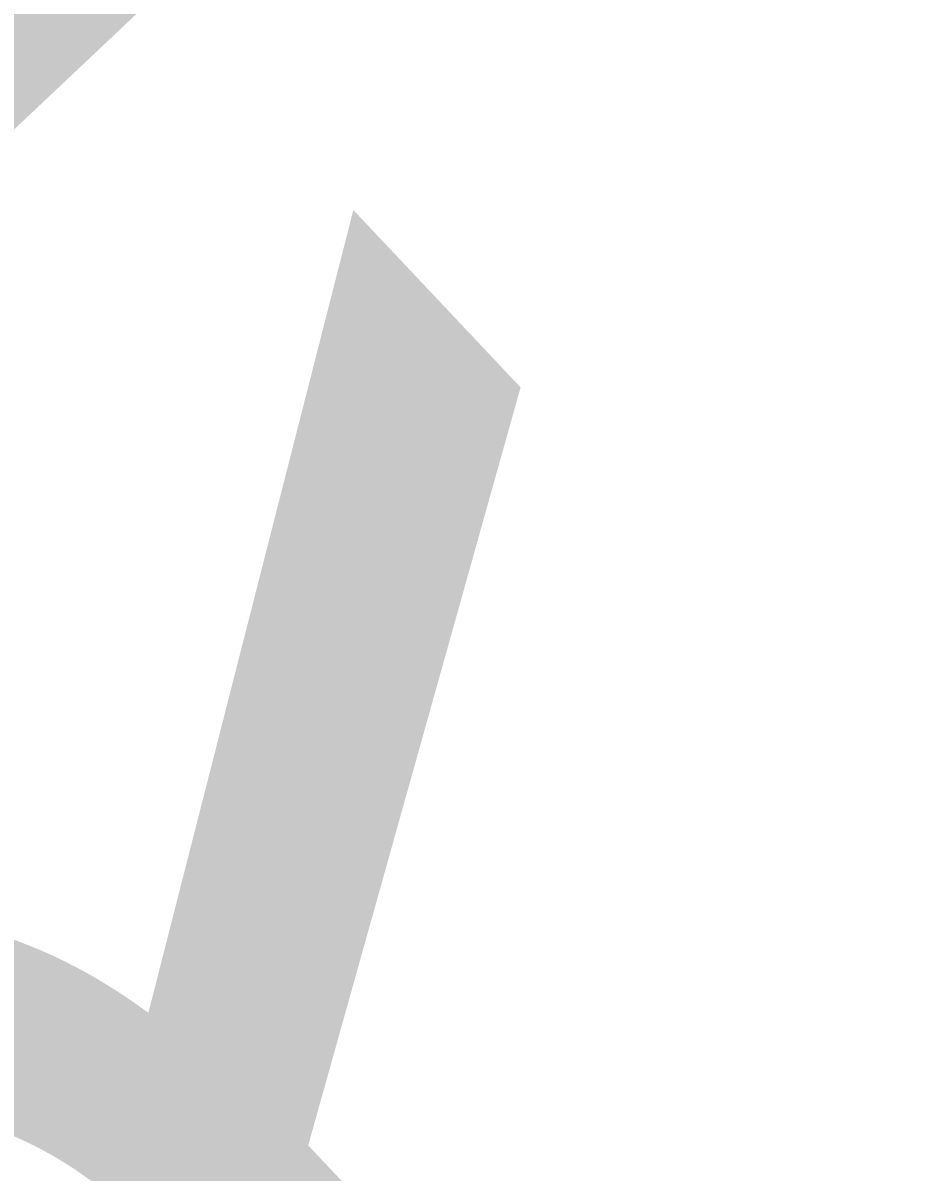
# Model space of a CAD drawing. Header units: metres. Extents: x 310973 to 330586, y 7395954 to 7409560.
# Drawn here: x 324583.394 to 324585.581, y 7398307.946 to 7398310.774 of the extents above; entities that cross this region are included whole.
import ezdxf

# ---------------------------------------------------------------- set-up
doc = ezdxf.new("R2010")
doc.units = ezdxf.units.M
doc.header["$LTSCALE"] = 10
doc.linetypes.add('DASHED2', pattern=[0.375, 0.25, -0.125])
doc.layers.get('0').update_dxf_attribs({"linetype": 'DASHED2'})
for name, color, linetype, lineweight in [('ACAD-Trecho Total_BASE ESTAÇÕES$0$_AUX-PLATAFORMA EXISTENTE', 252, 'Continuous', 25), ('ACAD-Trecho Total_BASE ESTAÇÕES$0$U-HZ-EIXO LINHA-TESTE', 130, 'ACAD-Trecho Total_BASE ESTAÇÕES$0$TESTE_LINE', 30), ('ACAD-Trecho Total_BASE ESTAÇÕES$0$U-HZ-EIXO PATIO', 200, 'ACAD-Trecho Total_BASE ESTAÇÕES$0$PATIO_LINE', 30)]:
    doc.layers.add(name, color=color, linetype=linetype, lineweight=lineweight)
doc.layers.add('U-HZ-TEXTO-DESAP', color=2, linetype='Continuous')
doc.styles.add('ACAD-Trecho Total_BASE ESTAÇÕES$0$Standard', font='arial.ttf')
doc.styles.add('ARIAL', font='arial.ttf')
doc.linetypes.add('ACAD-Trecho Total_BASE ESTAÇÕES$0$ESTACIONAMENTO_LINE', pattern='A,3.5,-0.25,["ESTAC",ACAD-Trecho Total_BASE ESTAÇÕES$0$Standard,S=0.175,R=0,X=-0.05,Y=-0.1],-0.9', length=4.65)
doc.linetypes.add('ACAD-Trecho Total_BASE ESTAÇÕES$0$PATIO_LINE', pattern='A,3.5,-0.25,["PATIO",ACAD-Trecho Total_BASE ESTAÇÕES$0$Standard,S=0.175,R=0,X=-0.05,Y=-0.1],-0.9', length=4.65)
doc.linetypes.add('ACAD-Trecho Total_BASE ESTAÇÕES$0$TESTE_LINE', pattern='A,3.5,-0.25,["LINHA-TESTE",ACAD-Trecho Total_BASE ESTAÇÕES$0$Standard,S=0.175,R=0,X=-0.05,Y=-0.1],-1.7', length=5.45)

# ---------------------------------------------------------------- blocks, each defined once
blk = doc.blocks.new('ACAD-Trecho Total_BASE ESTAÇÕES$0$Pátio Lapa')
at = {"layer": 'ACAD-Trecho Total_BASE ESTAÇÕES$0$U-HZ-EIXO LINHA-TESTE', "linetype": 'ByBlock', "flags": 128}
blk.add_lwpolyline([(323803.3877, 7397713.086), (323824.6451, 7397642.6143, 0.055038), (323846.1611, 7397592.137), (323865.5093, 7397557.7806, 0.011726), (323880.0923, 7397533.2496, 0.054886), (324086.1841, 7397272.8275, 0.057878), (324190.5779, 7397189.0888, 0.01782), (324289.1749, 7397132.0081, 0.000948), (324296.1633, 7397128.3052), (324345.1841, 7397102.7836, 0.010964), (324360.9254, 7397095.0448), (324832.1821, 7396876.0593)], format="xyb", dxfattribs=at)
at = {"layer": 'ACAD-Trecho Total_BASE ESTAÇÕES$0$U-HZ-EIXO PATIO', "linetype": 'ACAD-Trecho Total_BASE ESTAÇÕES$0$ESTACIONAMENTO_LINE', "lineweight": -3}
blk.add_arc((325165.7533, 7398338.9316), 1521.55, 209.7947399, 220.9201689, dxfattribs=at)
blk = doc.blocks.new('ACAD-Trecho Total_BASE ESTAÇÕES')
at = {"layer": 'ACAD-Trecho Total_BASE ESTAÇÕES$0$_AUX-PLATAFORMA EXISTENTE'}
blk.add_blockref('ACAD-Trecho Total_BASE ESTAÇÕES$0$Pátio Lapa', (673.8537, 925.5053), dxfattribs=at)

msp = doc.modelspace()

# ---------------------------------------------------------------- block references
at = {"linetype": 'ByBlock'}
msp.add_blockref('ACAD-Trecho Total_BASE ESTAÇÕES', (0, 0), dxfattribs=at)

# ---------------------------------------------------------------- texts
at = {"layer": 'U-HZ-TEXTO-DESAP', "color": 2, "linetype": 'Continuous', "lineweight": -3, "insert": (324591.6904, 7398312.1815, 0.3147), "char_height": 4, "width": 103.773638, "attachment_point": 7, "rotation": 133.326, "style": 'ARIAL'}
msp.add_mtext('{\\C256;                                                           REMAN-01d\\PÁREA = 995m²}', dxfattribs=at)

doc.saveas('drawing.dxf')
